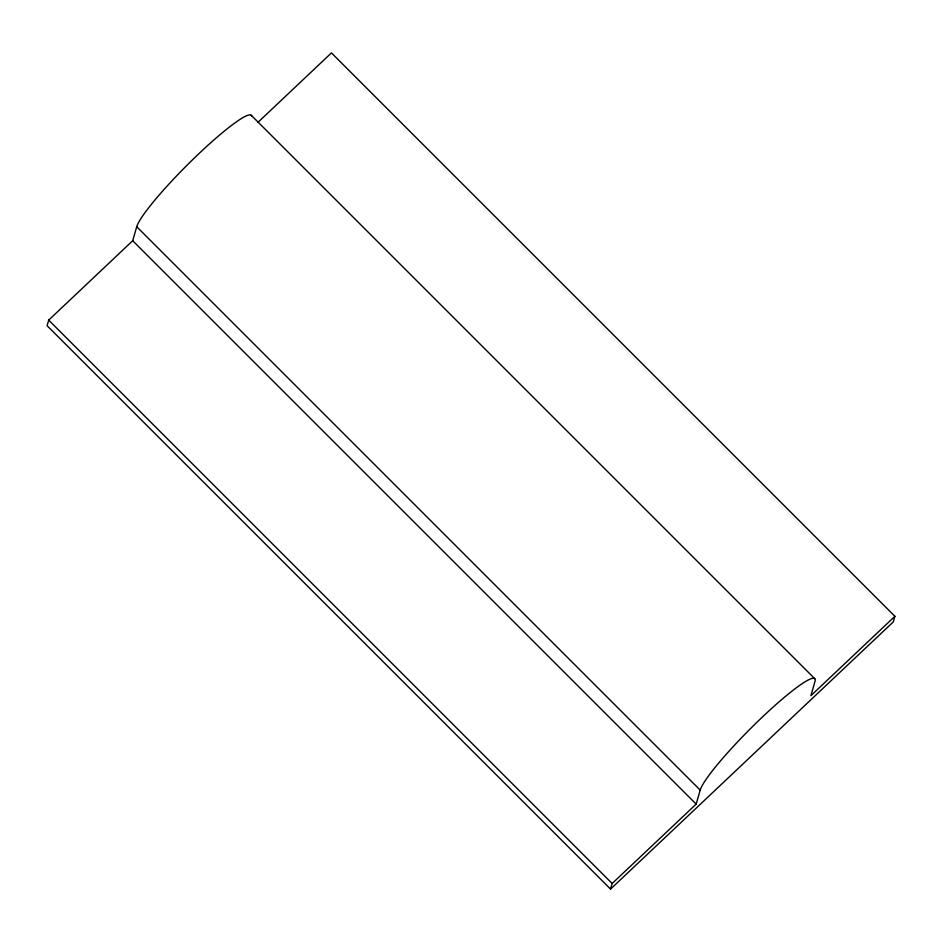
<?xml version="1.0" encoding="UTF-8"?>
<svg xmlns="http://www.w3.org/2000/svg" width="942" height="942" viewBox="0 0 942 942"><rect width="100%" height="100%" fill="white"/><g stroke="black" fill="none" stroke-linecap="round" stroke-linejoin="round"><path stroke-width="1.41" d="M251.714 116.313A80.894 10.138 -45 0 0 196.195 156.254A80.894 10.138 -45 0 0 136.72 226.728L132.704 240.728L48.701 320.115L47.1 325.708L610.557 889.095L893.299 621.885L894.9 616.292L331.443 52.905L258.073 122.248M610.557 889.095L612.17 883.49L696.162 804.103L700.177 790.102A80.894 10.138 -45 0 1 763.173 716.285A80.894 10.138 -45 0 1 814.912 681.678L810.897 695.679L894.9 616.292M251.243 115.277L814.771 678.711M136.72 226.728L700.177 790.102M132.704 240.728L696.162 804.103M48.701 320.115L612.17 883.49"/></g></svg>
